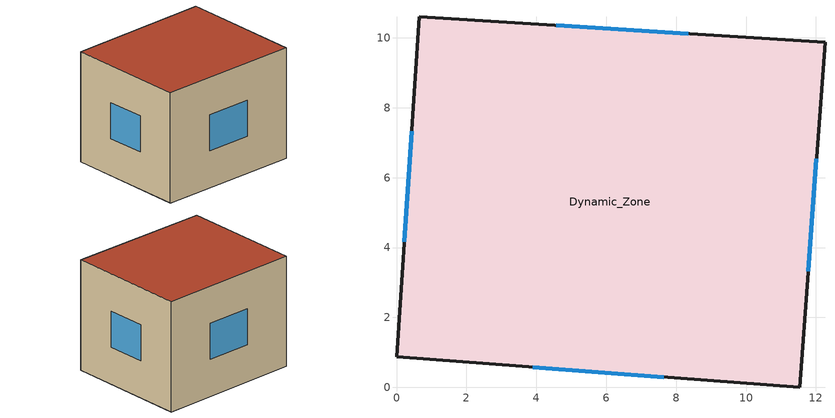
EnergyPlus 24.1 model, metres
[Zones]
Dynamic_Zone
 floor ground (Floor): 0,0.88 11.54,0 12.26,9.87 0.66,10.61 z0
 wall outside (Ext Wall): 0.66,10.61 12.26,9.87 11.54,0 0,0.88 0.66,10.61 z0:9
 window (Window): 4.57,10.36 8.34,10.12 / 12.02,6.54 11.78,3.33 / 7.64,0.3 3.89,0.58 / 0.22,4.16 0.44,7.32 z3.04:5.96
 roof outside (Roof): 0.66,10.61 12.26,9.87 11.54,0 0,0.88 z9
[BUILDING]
Generated Building: North Axis=0; Terrain=Suburbs; Loads Convergence Tolerance Value=0.04; Temperature Convergence Tolerance Value=0.4; Solar Distribution=FullInteriorAndExterior; Maximum Number of Warmup Days=25; Minimum Number of Warmup Days=6
[MATERIAL] Roughness=MediumRough; Thickness=0.2; Conductivity=0.5; Density=1000; Specific Heat=1000; Thermal Absorptance=0.9; Solar Absorptance=0.7; Visible Absorptance=0.7
Ext Wall Mat; Roof Mat; Floor Mat
[WINDOWMATERIAL:SIMPLEGLAZINGSYSTEM]
Window Mat: UFactor=3; Solar Heat Gain Coefficient=0.7; Visible Transmittance=0.8
[CONSTRUCTION]
Ext Wall: Ext Wall Mat
Roof: Roof Mat
Floor: Floor Mat
Window: Window Mat
[ZONE]
Dynamic_Zone: Type=1; Multiplier=1; Ceiling Height=autocalculate; Volume=autocalculate; Floor Area=autocalculate; Part of Total Floor Area=Yes
[ZONECONTROL:THERMOSTAT]
Dynamic_Zone Thermostat: Zone or ZoneList=Dynamic_Zone; Control Type Schedule=Yearly Thermostat; Control 1=Dual Setpoint - Dynamic_Zone; Temperature Difference Between Cutout And Setpoint=0
[THERMOSTATSETPOINT:DUALSETPOINT]
Dual Setpoint - Dynamic_Zone: Heating Setpoint Temperature Schedule=Zone Heating Setpoint Schedule; Cooling Setpoint Temperature Schedule=Zone Cooling Setpoint Schedule
[ZONEHVAC:IDEALLOADSAIRSYSTEM]
Dynamic_Zone IdealLoads: Availability Schedule=Always On; Maximum Heating Supply Air Temperature=50; Minimum Cooling Supply Air Temperature=13; Maximum Heating Supply Air Humidity Ratio=0.015; Minimum Cooling Supply Air Humidity Ratio=0.009; Heating Limit=NoLimit; Cooling Limit=NoLimit; Dehumidification Control Type=ConstantSupplyHumidityRatio; Cooling Sensible Heat Ratio=0.7; Humidification Control Type=ConstantSupplyHumidityRatio; Demand Controlled Ventilation Type=None; Outdoor Air Economizer Type=NoEconomizer; Heat Recovery Type=None; Sensible Heat Recovery Effectiveness=0.7; Latent Heat Recovery Effectiveness=0.65
[Zone equipment]
Dynamic_Zone: Dynamic_Zone IdealLoads
[SCHEDULE:COMPACT]
Always On: Through: 12/31, For: AllDays, Until: 24:00, 1
Yearly Thermostat: Through: 12/31, For: AllDays, Until: 24:00, 4
Zone Heating Setpoint Schedule: Through: 12/31, For: AllDays, Until: 24:00, 22
Zone Cooling Setpoint Schedule: Through: 12/31, For: AllDays, Until: 24:00, 24
